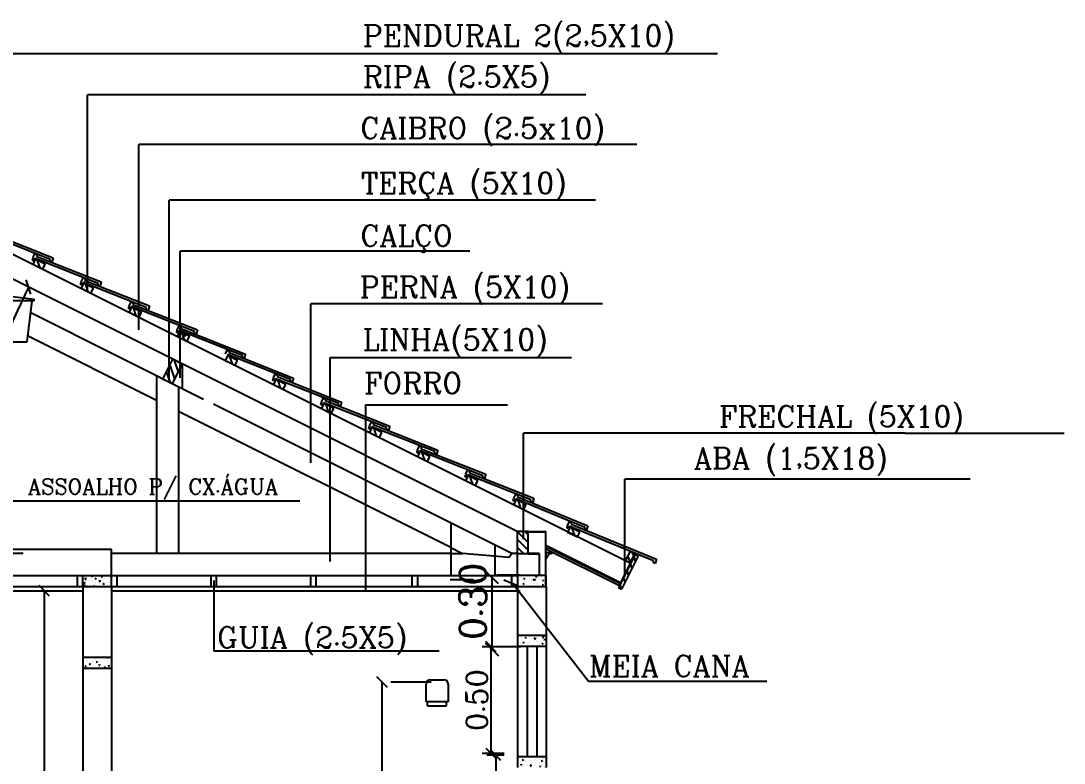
# Model space of a CAD drawing. Extents: x -43 to 70, y -5 to 23.
# Drawn here: x 29.787 to 34.514, y 13.322 to 16.684 of the extents above; entities that cross this region are included whole.
import ezdxf
from ezdxf.enums import TextEntityAlignment as Align

# ---------------------------------------------------------------- set-up
doc = ezdxf.new("R2010")
doc.units = 0
doc.header["$LTSCALE"] = 20
doc.linetypes.add('DASHED2', pattern=[0.375, 0.25, -0.125])
doc.layers.get('0').update_dxf_attribs({"color": 5, "linetype": 'CONTINUOUS'})
doc.layers.get('DEFPOINTS').update_dxf_attribs({"linetype": 'CONTINUOUS'})
for name, color, linetype in [('COTAS', 244, 'CONTINUOUS'), ('JANELA', 5, 'CONTINUOUS'), ('LOUÇA', 5, 'CONTINUOUS'), ('MADEIRAME', 30, 'CONTINUOUS'), ('MADEIRAMENTO', 244, 'CONTINUOUS'), ('PAREDE', 7, 'CONTINUOUS'), ('PORTA2', 30, 'CONTINUOUS'), ('TEXTO', 1, 'CONTINUOUS'), ('VERGA', 244, 'CONTINUOUS'), ('VISTAL', 30, 'CONTINUOUS'), ('VISTAP', 244, 'CONTINUOUS')]:
    doc.layers.add(name, color=color, linetype=linetype)
doc.styles.add('ROMANC', font='romanc')
doc.dimstyles.new('ISO-25', dxfattribs={"dimscale": 0.8, "dimtxt": 0.12, "dimasz": 0.06, "dimexe": 0.05, "dimexo": 0.5, "dimgap": 0.02, "dimtad": 1, "dimtoh": 1, "dimzin": 1, "dimtxsty": 'ROMANC', "dimblk1": 'OBLIQUE', "dimblk2": 'OBLIQUE', "dimsah": 1, "dimcen": 0.12, "dimclrd": 244, "dimclre": 244, "dimclrt": 244, "dimazin": 3, "dimtfac": 1, "dimtdec": 4, "dimtmove": 0, "dimatfit": 3, "dimtvp": 1, "dimtolj": 1, "dimtzin": 0})

# ---------------------------------------------------------------- blocks, each defined once
blk = doc.blocks.new('*X3')
at = {"color": 0}
for p, q in [((27.9279, 9.0346), (27.9279, 9.0346)), ((27.93, 9.0521), (27.93, 9.0521)), ((27.9361, 9.0307), (27.9361, 9.0307)), ((27.9368, 9.0507), (27.9368, 9.0507)), ((27.9369, 9.041), (27.9416, 9.0459)), ((27.9369, 9.041), (27.9422, 9.0402)), ((27.9422, 9.0402), (27.9416, 9.0459)), ((27.9485, 9.0538), (27.9485, 9.0538)), ((27.9521, 9.0335), (27.9521, 9.0335)), ((27.9582, 9.0429), (27.9582, 9.0429)), ((27.9628, 9.0406), (27.9628, 9.0406)), ((27.9669, 9.0349), (27.9669, 9.0349)), ((27.9671, 9.0354), (27.9671, 9.0354)), ((27.9676, 9.0549), (27.9676, 9.0549)), ((27.9687, 9.0535), (27.9716, 9.0569)), ((27.9687, 9.0535), (27.9723, 9.0532)), ((27.9723, 9.0531), (27.9716, 9.0569)), ((27.9838, 9.043), (27.988, 9.0446)), ((27.9838, 9.043), (27.9868, 9.0409)), ((27.9868, 9.0409), (27.988, 9.0445)), ((27.9899, 9.0384), (27.9899, 9.0384)), ((27.9903, 9.0416), (27.9903, 9.0416)), ((27.9972, 9.0388), (27.9972, 9.0388)), ((27.9978, 9.0466), (27.9978, 9.0466)), ((28.0009, 9.0311), (28.0056, 9.036)), ((28.0009, 9.0311), (28.0063, 9.0303)), ((28.0063, 9.0302), (28.0056, 9.0359)), ((28.0118, 9.0497), (28.0147, 9.0532)), ((28.0118, 9.0497), (28.0154, 9.0494)), ((28.0154, 9.0494), (28.0147, 9.0531)), ((28.0223, 9.0402), (28.0223, 9.0402)), ((28.0278, 9.0434), (28.0278, 9.0434)), ((28.0284, 9.0433), (28.0284, 9.0433)), ((28.0328, 9.0526), (28.0328, 9.0526)), ((28.0428, 9.0454), (28.0428, 9.0454)), ((28.0543, 9.0389), (28.0543, 9.0389)), ((28.0548, 9.0459), (28.0573, 9.0489)), ((28.0548, 9.0459), (28.0573, 9.0457)), ((28.0557, 9.0316), (28.0557, 9.0316)), ((27.9334, 9.0236), (27.9376, 9.0252)), ((27.9334, 9.0236), (27.9364, 9.0216)), ((27.934, 9.0121), (27.9369, 9.0156)), ((27.934, 9.0121), (27.9376, 9.0118)), ((27.9354, 9.0107), (27.9354, 9.0107)), ((27.9363, 9.0098), (27.9363, 9.0098)), ((27.9364, 9.0216), (27.9376, 9.0252)), ((27.9376, 9.0118), (27.9369, 9.0155)), ((27.9466, 9.0123), (27.9466, 9.0123)), ((27.9508, 9.0136), (27.9508, 9.0136)), ((27.9514, 9.0118), (27.9514, 9.0118)), ((27.9662, 9.015), (27.9662, 9.015)), ((27.9741, 9.0148), (27.9741, 9.0148)), ((27.9771, 9.0083), (27.9799, 9.0118)), ((27.9771, 9.0083), (27.9806, 9.008)), ((27.9786, 9.0109), (27.9786, 9.0109)), ((27.9807, 9.008), (27.98, 9.0118)), ((27.9858, 9.0196), (27.9858, 9.0196)), ((27.9965, 9.0188), (27.9965, 9.0188)), ((28.0106, 9.0096), (28.0106, 9.0096)), ((28.012, 9.0198), (28.012, 9.0198)), ((28.0196, 9.0188), (28.0238, 9.0204)), ((28.0196, 9.0188), (28.0226, 9.0168)), ((28.0208, 9.0256), (28.0208, 9.0256)), ((28.022, 9.0069), (28.023, 9.008)), ((28.0226, 9.0168), (28.0238, 9.0204)), ((28.0232, 9.0069), (28.023, 9.008)), ((28.027, 9.0217), (28.027, 9.0217)), ((28.0276, 9.0233), (28.0276, 9.0233)), ((28.0427, 9.0082), (28.0427, 9.0082)), ((28.0497, 9.0247), (28.0497, 9.0247)), ((27.9415, 8.6867), (27.9415, 8.6867)), ((27.9446, 8.6706), (27.9446, 8.6706)), ((27.9476, 8.6739), (27.9476, 8.6739)), ((27.9485, 8.666), (27.9485, 8.666)), ((27.953, 8.6554), (27.953, 8.6554)), ((27.9538, 8.6754), (27.9538, 8.6754)), ((27.9576, 8.6548), (27.9605, 8.6583)), ((27.9576, 8.6548), (27.9612, 8.6545)), ((27.9612, 8.6545), (27.9605, 8.6582)), ((27.962, 8.6607), (27.962, 8.6607)), ((27.9767, 8.6692), (27.9767, 8.6692)), ((27.9826, 8.6799), (27.9826, 8.6799)), ((27.9833, 8.6593), (27.9833, 8.6593)), ((27.9841, 8.6792), (27.9841, 8.6792)), ((27.9863, 8.671), (27.9863, 8.671)), ((27.9891, 8.6659), (27.9933, 8.6675)), ((27.9891, 8.6659), (27.9921, 8.6639)), ((27.9921, 8.6639), (27.9933, 8.6675)), ((27.997, 8.6667), (27.997, 8.6667)), ((28.0006, 8.6511), (28.0035, 8.6545)), ((28.0006, 8.6511), (28.0042, 8.6507)), ((28.0014, 8.673), (28.0014, 8.673)), ((28.0042, 8.6507), (28.0035, 8.6545)), ((28.0083, 8.6523), (28.0083, 8.6523)), ((28.0087, 8.6679), (28.0087, 8.6679)), ((28.0145, 8.6638), (28.0145, 8.6638)), ((28.0152, 8.6837), (28.0152, 8.6837)), ((28.0176, 8.6859), (28.0176, 8.6859)), ((28.0241, 8.676), (28.0241, 8.676)), ((28.0319, 8.6727), (28.0319, 8.6727)), ((28.0395, 8.6853), (28.0437, 8.6869)), ((28.0395, 8.6853), (28.0425, 8.6833)), ((28.0407, 8.6665), (28.0407, 8.6665)), ((28.0425, 8.6832), (28.0437, 8.6869)), ((28.0437, 8.6473), (28.0466, 8.6507)), ((28.0453, 8.668), (28.0453, 8.668)), ((28.0462, 8.6573), (28.0462, 8.6573)), ((28.0473, 8.647), (28.0466, 8.6507)), ((28.0549, 8.6517), (28.0549, 8.6517)), ((27.9327, 8.6423), (27.9327, 8.6423)), ((27.933, 8.6399), (27.933, 8.6399)), ((27.9387, 8.6466), (27.9429, 8.6482)), ((27.9387, 8.6466), (27.9416, 8.6446)), ((27.9417, 8.6445), (27.9429, 8.6482)), ((27.965, 8.6386), (27.965, 8.6386)), ((27.9706, 8.6473), (27.9706, 8.6473)), ((27.9826, 8.6393), (27.9826, 8.6393)), ((27.9849, 8.6397), (27.9849, 8.6397)), ((27.9856, 8.6493), (27.9856, 8.6493)), ((27.997, 8.6372), (27.997, 8.6372)), ((28.0138, 8.6438), (28.0138, 8.6438)), ((28.0199, 8.6457), (28.0199, 8.6457)), ((28.0249, 8.6418), (28.0291, 8.6434)), ((28.0249, 8.6418), (28.0279, 8.6398)), ((28.0279, 8.6397), (28.0291, 8.6434)), ((28.0437, 8.6473), (28.0472, 8.647)), ((28.0446, 8.648), (28.0446, 8.648))]:
    blk.add_line(p, q, dxfattribs=at)
blk = doc.blocks.new('_OBLIQUE')
at = {"color": 0, "linetype": 'BYBLOCK'}
blk.add_line((-0.5, -0.5), (0.5, 0.5), dxfattribs=at)
blk = doc.blocks.new('*X6')
at = {"color": 0, "linetype": 'CONTINUOUS'}
for p, q in [((32.0399, 14.1404), (32.0399, 14.1404)), ((32.0406, 14.1604), (32.0406, 14.1604)), ((32.048, 14.1534), (32.048, 14.1534)), ((32.0527, 14.1632), (32.0527, 14.1632)), ((32.0547, 14.15), (32.0547, 14.15)), ((32.0638, 14.1343), (32.068, 14.1359)), ((32.0638, 14.1343), (32.0668, 14.1323)), ((32.066, 14.1566), (32.0689, 14.1601)), ((32.066, 14.1566), (32.0696, 14.1563)), ((32.0668, 14.1323), (32.0681, 14.1359)), ((32.0671, 14.15), (32.0671, 14.15)), ((32.0696, 14.1563), (32.0689, 14.16)), ((32.0698, 14.1519), (32.0698, 14.1519)), ((32.071, 14.1449), (32.071, 14.1449)), ((32.0718, 14.1649), (32.0718, 14.1649)), ((32.08, 14.1521), (32.08, 14.1521)), ((32.0877, 14.1692), (32.0877, 14.1692)), ((32.0925, 14.1549), (32.0925, 14.1549)), ((32.1018, 14.1492), (32.1018, 14.1492)), ((32.1021, 14.156), (32.1021, 14.156)), ((32.1026, 14.1691), (32.1026, 14.1691)), ((32.109, 14.1528), (32.1119, 14.1563)), ((32.109, 14.1528), (32.1126, 14.1525)), ((32.1126, 14.1525), (32.1119, 14.1563)), ((32.112, 14.1507), (32.112, 14.1507)), ((32.1143, 14.1536), (32.1185, 14.1553)), ((32.1143, 14.1536), (32.1172, 14.1516)), ((32.1146, 14.1363), (32.1146, 14.1363)), ((32.1173, 14.1516), (32.1185, 14.1552)), ((32.1194, 14.1668), (32.1241, 14.1717)), ((32.1194, 14.1668), (32.1247, 14.166)), ((32.1248, 14.1659), (32.1241, 14.1716)), ((32.125, 14.135), (32.125, 14.135)), ((32.1296, 14.1382), (32.1296, 14.1382)), ((32.1304, 14.1599), (32.1304, 14.1599)), ((32.1314, 14.133), (32.1314, 14.133)), ((32.1321, 14.153), (32.1321, 14.153)), ((32.1371, 14.162), (32.1371, 14.162)), ((32.144, 14.1494), (32.144, 14.1494)), ((32.1454, 14.1619), (32.1454, 14.1619)), ((32.1521, 14.1491), (32.1549, 14.1525)), ((32.1521, 14.1491), (32.1556, 14.1488)), ((32.1523, 14.1412), (32.1523, 14.1412)), ((32.1557, 14.1487), (32.155, 14.1525)), ((32.16, 14.141), (32.16, 14.141)), ((32.1626, 14.1375), (32.1626, 14.1375)), ((32.1633, 14.1575), (32.1633, 14.1575)), ((32.1663, 14.1719), (32.1677, 14.171)), ((32.1677, 14.171), (32.168, 14.1719)), ((32.039, 14.1263), (32.039, 14.1263)), ((32.054, 14.1283), (32.054, 14.1283)), ((32.055, 14.123), (32.055, 14.123)), ((32.0703, 14.125), (32.0703, 14.125)), ((32.0767, 14.1313), (32.0767, 14.1313)), ((32.09, 14.129), (32.09, 14.129)), ((32.1011, 14.1292), (32.1011, 14.1292)), ((32.1501, 14.1295), (32.1543, 14.1311)), ((32.1501, 14.1295), (32.1531, 14.1275)), ((32.1531, 14.1275), (32.1543, 14.1311)), ((32.0895, 13.9011), (32.0895, 13.9011)), ((32.1073, 13.8978), (32.1073, 13.8978)), ((32.13, 13.9008), (32.13, 13.9008)), ((32.1456, 13.9007), (32.1456, 13.9007)), ((32.1512, 13.8933), (32.1559, 13.8981)), ((32.1538, 13.8978), (32.1538, 13.8978)), ((32.1566, 13.8924), (32.1559, 13.8981)), ((32.0386, 13.8672), (32.0386, 13.8672)), ((32.0505, 13.866), (32.0505, 13.866)), ((32.052, 13.8593), (32.052, 13.8593)), ((32.0544, 13.8909), (32.0544, 13.8909)), ((32.0545, 13.8951), (32.0545, 13.8951)), ((32.0608, 13.8653), (32.0608, 13.8653)), ((32.0615, 13.8853), (32.0615, 13.8853)), ((32.0625, 13.8684), (32.0667, 13.87)), ((32.0625, 13.8684), (32.0655, 13.8664)), ((32.0655, 13.8664), (32.0667, 13.87)), ((32.0699, 13.8727), (32.0699, 13.8727)), ((32.0729, 13.8896), (32.0758, 13.893)), ((32.0729, 13.8896), (32.0765, 13.8893)), ((32.0765, 13.8892), (32.0758, 13.893)), ((32.0765, 13.8722), (32.0765, 13.8722)), ((32.0826, 13.8647), (32.0826, 13.8647)), ((32.087, 13.8653), (32.087, 13.8653)), ((32.0915, 13.8742), (32.0915, 13.8742)), ((32.0916, 13.8695), (32.0916, 13.8695)), ((32.0922, 13.8959), (32.0922, 13.8959)), ((32.0924, 13.8895), (32.0924, 13.8895)), ((32.0984, 13.8535), (32.0984, 13.8535)), ((32.1014, 13.8521), (32.1014, 13.8521)), ((32.1019, 13.8714), (32.1019, 13.8714)), ((32.1129, 13.8878), (32.1171, 13.8894)), ((32.1129, 13.8878), (32.1159, 13.8858)), ((32.1142, 13.8772), (32.1142, 13.8772)), ((32.1146, 13.8633), (32.1146, 13.8633)), ((32.1159, 13.8857), (32.1171, 13.8894)), ((32.1159, 13.8858), (32.1188, 13.8893)), ((32.1159, 13.8858), (32.1195, 13.8855)), ((32.1195, 13.8855), (32.1188, 13.8892)), ((32.1212, 13.8534), (32.1212, 13.8534)), ((32.1219, 13.8734), (32.1219, 13.8734)), ((32.122, 13.8713), (32.122, 13.8713)), ((32.1227, 13.8933), (32.1227, 13.8933)), ((32.134, 13.87), (32.134, 13.87)), ((32.1363, 13.8585), (32.1363, 13.8585)), ((32.1364, 13.8581), (32.1364, 13.8581)), ((32.1466, 13.862), (32.1466, 13.862)), ((32.1487, 13.8636), (32.1529, 13.8652)), ((32.1487, 13.8636), (32.1517, 13.8616)), ((32.1512, 13.8933), (32.1566, 13.8924)), ((32.1513, 13.8605), (32.1513, 13.8605)), ((32.1517, 13.8616), (32.1529, 13.8652)), ((32.1521, 13.8821), (32.1521, 13.8821)), ((32.1524, 13.8579), (32.1524, 13.8579)), ((32.1531, 13.8779), (32.1531, 13.8779)), ((32.157, 13.8773), (32.157, 13.8773)), ((32.159, 13.882), (32.1619, 13.8855)), ((32.159, 13.882), (32.1626, 13.8817)), ((32.1626, 13.8817), (32.1619, 13.8855)), ((32.166, 13.8687), (32.166, 13.8687)), ((32.1671, 13.8841), (32.1671, 13.8841)), ((32.0418, 13.346), (32.0418, 13.346)), ((32.0598, 13.3367), (32.064, 13.3383)), ((32.0598, 13.3367), (32.0627, 13.3347)), ((32.06, 13.3304), (32.06, 13.3304)), ((32.0612, 13.3448), (32.0612, 13.3448)), ((32.0627, 13.3347), (32.064, 13.3383)), ((32.0719, 13.3302), (32.0719, 13.3302)), ((32.0727, 13.3502), (32.0727, 13.3502)), ((32.0751, 13.3323), (32.0751, 13.3323)), ((32.0857, 13.3335), (32.0857, 13.3335)), ((32.0932, 13.3435), (32.0932, 13.3435)), ((32.0978, 13.3353), (32.0978, 13.3353)), ((32.1022, 13.3341), (32.1022, 13.3341)), ((32.1207, 13.3395), (32.1207, 13.3395)), ((32.1252, 13.3421), (32.1252, 13.3421)), ((32.1298, 13.3518), (32.1299, 13.3519)), ((32.1298, 13.3518), (32.1334, 13.3515)), ((32.1334, 13.3514), (32.1333, 13.3519)), ((32.1334, 13.3386), (32.1334, 13.3386)), ((32.1357, 13.3403), (32.1357, 13.3403)), ((32.146, 13.3319), (32.1502, 13.3335)), ((32.146, 13.3319), (32.149, 13.3299)), ((32.149, 13.3299), (32.1502, 13.3335)), ((32.1507, 13.3423), (32.1507, 13.3423)), ((32.1557, 13.3455), (32.1557, 13.3455)), ((32.1573, 13.3408), (32.1573, 13.3408)), ((32.1642, 13.3428), (32.1642, 13.3428)), ((32.0404, 13.306), (32.0404, 13.306)), ((32.0411, 13.326), (32.0411, 13.326)), ((32.0443, 13.3067), (32.0443, 13.3067)), ((32.0495, 13.3142), (32.0495, 13.3142)), ((32.0508, 13.3275), (32.0508, 13.3275)), ((32.052, 13.3142), (32.0549, 13.3176)), ((32.052, 13.3142), (32.0556, 13.3139)), ((32.0556, 13.3138), (32.0549, 13.3176)), ((32.0593, 13.3087), (32.0593, 13.3087)), ((32.0621, 13.3061), (32.0621, 13.3061)), ((32.0651, 13.3143), (32.0651, 13.3143)), ((32.0712, 13.3103), (32.0712, 13.3103)), ((32.0815, 13.3128), (32.0815, 13.3128)), ((32.082, 13.3117), (32.082, 13.3117)), ((32.0942, 13.3048), (32.0942, 13.3048)), ((32.0951, 13.3104), (32.0979, 13.3138)), ((32.0951, 13.3104), (32.0986, 13.3101)), ((32.0956, 13.3126), (32.0998, 13.3142)), ((32.0956, 13.3126), (32.0985, 13.3105)), ((32.0987, 13.3101), (32.098, 13.3138)), ((32.0986, 13.3105), (32.0998, 13.3141)), ((32.0988, 13.3019), (32.0994, 13.3026)), ((32.0995, 13.3019), (32.0994, 13.3026)), ((32.1001, 13.3203), (32.1001, 13.3203)), ((32.1015, 13.3141), (32.1015, 13.3141)), ((32.1135, 13.3115), (32.1135, 13.3115)), ((32.1199, 13.3167), (32.1199, 13.3167)), ((32.1262, 13.3034), (32.1262, 13.3034)), ((32.1327, 13.3186), (32.1327, 13.3186)), ((32.1349, 13.3186), (32.1349, 13.3186)), ((32.1351, 13.3263), (32.1351, 13.3263)), ((32.1381, 13.3066), (32.141, 13.3101)), ((32.1381, 13.3066), (32.1417, 13.3063)), ((32.1417, 13.3063), (32.141, 13.3101)), ((32.1456, 13.3101), (32.1456, 13.3101)), ((32.1576, 13.3216), (32.1576, 13.3216)), ((32.158, 13.3053), (32.158, 13.3053)), ((32.1582, 13.3021), (32.1582, 13.3021)), ((32.1627, 13.3029), (32.1627, 13.3029)), ((32.1635, 13.3228), (32.1635, 13.3228))]:
    blk.add_line(p, q, dxfattribs=at)
blk = doc.blocks.new('*X12')
at = {"color": 0, "linetype": 'DASHED2'}
for p, q in [((144.7944, 79.1395), (144.7978, 79.143)), ((144.8082, 79.118), (144.8332, 79.143)), ((144.8436, 79.118), (144.8444, 79.1188))]:
    blk.add_line(p, q, dxfattribs=at)
blk = doc.blocks.new('*X13')
at = {"color": 0, "linetype": 'DASHED2'}
for p, q in [((146.4352, 78.9772), (146.4741, 79.0161)), ((146.4352, 79.0126), (146.4388, 79.0161)), ((146.4352, 78.9419), (146.4852, 78.9919)), ((146.4448, 78.9161), (146.4852, 78.9565)), ((146.4802, 78.9161), (146.4852, 78.9212))]:
    blk.add_line(p, q, dxfattribs=at)
blk = doc.blocks.new('*X11')
at = {"color": 0, "linetype": 'DASHED2'}
for p, q in [((144.1572, 77.7245), (144.1722, 77.7395)), ((144.1572, 77.6892), (144.2072, 77.7392)), ((144.1572, 77.6538), (144.2072, 77.7038)), ((144.1782, 77.6395), (144.2072, 77.6685))]:
    blk.add_line(p, q, dxfattribs=at)
blk = doc.blocks.new('*X15')
at = {"color": 0, "linetype": 'DASHED2'}
for p, q in [((142.805, 77.539), (142.8141, 77.5481)), ((142.805, 77.5037), (142.83, 77.5287))]:
    blk.add_line(p, q, dxfattribs=at)
blk = doc.blocks.new('*X14')
at = {"color": 0, "linetype": 'DASHED2'}
for p, q in [((142.7874, 77.5214), (142.8024, 77.5364)), ((142.7874, 77.486), (142.8024, 77.501)), ((142.7874, 77.4507), (142.8024, 77.4657)), ((142.7874, 77.4153), (142.8024, 77.4303)), ((142.7874, 77.38), (142.8024, 77.395))]:
    blk.add_line(p, q, dxfattribs=at)
blk = doc.blocks.new('*D43')
at = {"color": 244, "linetype": 'BYBLOCK'}
for p, q in [((31.9767, 13.8486), (31.8772, 13.8486)), ((31.9172, 13.8486), (31.9172, 13.3665)), ((31.9767, 13.3665), (31.8772, 13.3665))]:
    blk.add_line(p, q, dxfattribs=at)
at = {"layer": 'DEFPOINTS', "color": 0, "linetype": 'BYBLOCK'}
for p in [(32.3767, 13.8486), (31.9172, 13.3665), (32.3767, 13.3665)]:
    blk.add_point(p, dxfattribs=at)
at = {"color": 244, "linetype": 'BYBLOCK', "xscale": 0.048, "yscale": 0.048, "zscale": 0.048}
for p, rotation in [((31.9172, 13.8486), 90), ((31.9172, 13.3665), 270)]:
    blk.add_blockref('_OBLIQUE', p, dxfattribs=dict(at, rotation=rotation))
at = {"color": 244, "linetype": 'BYBLOCK', "insert": (31.8532, 13.6075), "char_height": 0.096, "attachment_point": 5, "rotation": 90, "style": 'ROMANC'}
blk.add_mtext('\\A1;{0.50}', dxfattribs=at)
blk = doc.blocks.new('*D44')
at = {"color": 244, "linetype": 'BYBLOCK'}
for p, q in [((31.9767, 13.3586), (31.8985, 13.3586)), ((31.9385, 13.3586), (31.9385, 11.6147)), ((31.9767, 11.6147), (31.8985, 11.6147))]:
    blk.add_line(p, q, dxfattribs=at)
at = {"layer": 'DEFPOINTS', "color": 0, "linetype": 'BYBLOCK'}
for p in [(32.3767, 13.3586), (31.9385, 11.6147), (32.3767, 11.6147)]:
    blk.add_point(p, dxfattribs=at)
at = {"color": 244, "linetype": 'BYBLOCK', "xscale": 0.048, "yscale": 0.048, "zscale": 0.048}
for p, rotation in [((31.9385, 13.3586), 90), ((31.9385, 11.6147), 270)]:
    blk.add_blockref('_OBLIQUE', p, dxfattribs=dict(at, rotation=rotation))
at = {"color": 244, "linetype": 'BYBLOCK', "insert": (31.8745, 12.4867), "char_height": 0.096, "attachment_point": 5, "rotation": 90, "style": 'ROMANC'}
blk.add_mtext('\\A1;{1.75}', dxfattribs=at)
blk = doc.blocks.new('*D45')
at = {"color": 244, "linetype": 'BYBLOCK'}
for p, q in [((31.4239, 11.6519), (31.4239, 13.6893)), ((31.6462, 13.6893), (31.4639, 13.6893)), ((31.5665, 11.6519), (31.4639, 11.6519))]:
    blk.add_line(p, q, dxfattribs=at)
at = {"layer": 'DEFPOINTS', "color": 0, "linetype": 'BYBLOCK'}
for p in [(31.2462, 13.6893), (31.4239, 13.6893), (31.1665, 11.6519)]:
    blk.add_point(p, dxfattribs=at)
at = {"color": 244, "linetype": 'BYBLOCK', "xscale": 0.048, "yscale": 0.048, "zscale": 0.048}
for p, rotation in [((31.4239, 13.6893), 90), ((31.4239, 11.6519), 270)]:
    blk.add_blockref('_OBLIQUE', p, dxfattribs=dict(at, rotation=rotation))
at = {"color": 244, "linetype": 'BYBLOCK', "insert": (31.3599, 12.6706), "char_height": 0.096, "attachment_point": 5, "rotation": 90, "style": 'ROMANC'}
blk.add_mtext('\\A1;{2.05}', dxfattribs=at)
blk = doc.blocks.new('*D157')
at = {"color": 244, "linetype": 'BYBLOCK'}
blk.add_line((29.798, 14.2719), (29.4975, 14.2719), dxfattribs=at)
blk.add_arc((32.2353, 14.2719), 2.6978, 153.4349, 180, dxfattribs=at)
at = {"layer": 'DEFPOINTS', "color": 0, "linetype": 'BYBLOCK'}
for p in [(29.1691, 15.805), (29.6653, 15.0926), (30.6601, 15.0595), (30.198, 14.2719), (31.7353, 14.2719)]:
    blk.add_point(p, dxfattribs=at)
at = {"color": 244, "linetype": 'BYBLOCK', "xscale": 0.048, "yscale": 0.048, "zscale": 0.048}
for p, rotation in [((29.8223, 15.4784), 63.43494882292333), ((29.5375, 14.2719), 269.9999999999989)]:
    blk.add_blockref('_OBLIQUE', p, dxfattribs=dict(at, rotation=rotation))
at = {"color": 244, "linetype": 'BYBLOCK', "insert": (29.5473, 14.9064), "char_height": 0.096, "attachment_point": 5, "rotation": 76.7175, "style": 'ROMANC'}
blk.add_mtext('\\A1;26.57°', dxfattribs=at)
blk = doc.blocks.new('*D206')
at = {"color": 244, "linetype": 'BYBLOCK'}
for p, q in [((29.6358, 14.1026), (29.8537, 14.1026)), ((29.8937, 14.1026), (29.8937, 11.6559)), ((29.668, 11.6559), (29.8537, 11.6559))]:
    blk.add_line(p, q, dxfattribs=at)
at = {"layer": 'DEFPOINTS', "color": 0, "linetype": 'BYBLOCK'}
for p in [(30.0358, 14.1026), (29.8937, 11.6559), (30.068, 11.6559)]:
    blk.add_point(p, dxfattribs=at)
at = {"color": 244, "linetype": 'BYBLOCK', "xscale": 0.048, "yscale": 0.048, "zscale": 0.048}
for p, rotation in [((29.8937, 14.1026), 90), ((29.8937, 11.6559), 270)]:
    blk.add_blockref('_OBLIQUE', p, dxfattribs=dict(at, rotation=rotation))
at = {"color": 244, "linetype": 'BYBLOCK', "insert": (29.8297, 12.8793), "char_height": 0.096, "attachment_point": 5, "rotation": 90, "style": 'ROMANC'}
blk.add_mtext('\\A1;{2.43}', dxfattribs=at)

msp = doc.modelspace()

# ---------------------------------------------------------------- linework, layer by layer
at = {"color": 244, "linetype": 'BYBLOCK'}
for p, q in [((31.838, 14.1519), (31.7317, 14.1519)), ((31.9209, 14.1636), (31.9209, 13.8378)), ((32.0485, 14.1743), (31.9445, 14.1743)), ((32.0512, 13.8486), (31.9445, 13.8486))]:
    msp.add_line(p, q, dxfattribs=at)
at = {"layer": 'COTAS', "color": 30, "linetype": 'CONTINUOUS'}
msp.add_line((30.6623, 14.1501), (30.6623, 13.8288), dxfattribs=at)
at = {"layer": 'DEFPOINTS', "color": 0, "linetype": 'BYBLOCK'}
for p in [(32.038, 14.1519), (32.2485, 14.1743), (32.038, 13.8519), (32.038, 13.8519), (31.9945, 13.8486), (32.2512, 13.8486), (32.038, 13.3519), (32.038, 13.3519)]:
    msp.add_point(p, dxfattribs=at)
at = {"layer": 'JANELA'}
for p, q in [((32.038, 13.8519), (32.038, 13.3519)), ((32.081, 13.8519), (32.081, 13.3519)), ((32.125, 13.8519), (32.125, 13.3519))]:
    msp.add_line(p, q, dxfattribs=at)
at = {"layer": 'JANELA', "linetype": 'CONTINUOUS'}
msp.add_line((32.168, 13.8519), (32.168, 13.3519), dxfattribs=at)
at = {"layer": 'LOUÇA'}
for p, q in [((31.6233, 13.6001), (31.6233, 13.6801)), ((31.6433, 13.7001), (31.7033, 13.7001)), ((31.7233, 13.6801), (31.7233, 13.6001)), ((31.7233, 13.6001), (31.6233, 13.6001)), ((31.6299, 13.5822), (31.6299, 13.6001)), ((31.6299, 13.5822), (31.715, 13.5822)), ((31.715, 13.5822), (31.715, 13.6001))]:
    msp.add_line(p, q, dxfattribs=at)
for centre, start, end in [((31.6433, 13.6801), 90, 180), ((31.7033, 13.6801), 0, 90)]:
    msp.add_arc(centre, 0.02, start, end, dxfattribs=at)
at = {"layer": 'MADEIRAME', "color": 30, "linetype": 'CONTINUOUS'}
msp.add_line((32.2827, 15.1584), (32.2558, 15.1584), dxfattribs=at)
at = {"layer": 'MADEIRAMENTO', "color": 30}
for p, q in [((30.198, 14.1719), (32.038, 14.1719)), ((30.198, 14.1219), (32.038, 14.1219)), ((30.198, 14.1019), (32.038, 14.1019))]:
    msp.add_line(p, q, dxfattribs=at)
at = {"layer": 'MADEIRAMENTO', "linetype": 'CONTINUOUS'}
msp.add_line((31.9759, 14.1519), (32.038, 14.1261), dxfattribs=at)
at = {"layer": 'PAREDE', "color": 3}
for p, q in [((32.0853, 14.3719), (32.1653, 14.3719)), ((32.0855, 14.3694), (32.1655, 14.3694)), ((32.1653, 14.1719), (32.1653, 14.3719)), ((32.1655, 14.2694), (32.1655, 14.3694)), ((32.1655, 14.1694), (32.1655, 14.2694)), ((32.168, 14.1719), (32.038, 14.1719)), ((30.068, 14.1219), (30.198, 14.1219)), ((32.038, 14.1219), (32.168, 14.1219)), ((32.038, 13.9019), (32.168, 13.9019)), ((30.068, 13.8019), (30.198, 13.8019)), ((30.068, 13.7519), (30.198, 13.7519))]:
    msp.add_line(p, q, dxfattribs=at)
at = {"layer": 'PAREDE', "color": 30}
msp.add_line((30.043, 14.1719), (30.043, 14.1226), dxfattribs=at)
at = {"layer": 'PAREDE'}
for p, q in [((30.068, 14.1219), (30.068, 13.8019)), ((30.198, 14.1219), (30.198, 13.8019)), ((32.038, 14.1219), (32.038, 13.9019)), ((32.168, 14.1219), (32.168, 13.9519)), ((32.168, 14.1219), (32.168, 13.9019)), ((30.068, 13.7519), (30.068, 11.6519)), ((30.198, 13.7519), (30.198, 11.6519))]:
    msp.add_line(p, q, dxfattribs=at)
at = {"layer": 'PAREDE', "color": 5}
for p, q in [((32.038, 13.8519), (32.168, 13.8519)), ((32.038, 13.3519), (32.168, 13.3519))]:
    msp.add_line(p, q, dxfattribs=at)
at = {"layer": 'PORTA2', "color": 3, "linetype": 'DASHED2'}
for p, q in [((32.0103, 14.2719), (32.0103, 14.2697)), ((32.0353, 14.2719), (32.0353, 14.1719))]:
    msp.add_line(p, q, dxfattribs=at)
at = {"layer": 'PORTA2', "color": 30, "linetype": 'DASHED2'}
for p, q in [((31.5591, 14.1743), (31.5591, 14.1219)), ((31.5841, 14.1743), (31.5841, 14.1219)), ((32.0103, 14.1743), (32.0103, 14.1219))]:
    msp.add_line(p, q, dxfattribs=at)
at = {"layer": 'TEXTO', "color": 30, "linetype": 'CONTINUOUS'}
for p, q in [((32.9432, 16.5348), (29.1816, 16.5348)), ((30.09, 15.4683), (30.09, 16.3488)), ((32.3471, 16.3488), (30.09, 16.3488)), ((30.3221, 15.2841), (30.3221, 16.124)), ((32.578, 16.124), (30.3221, 16.124)), ((30.4586, 15.0627), (30.4586, 15.8727)), ((32.3901, 15.8727), (30.4586, 15.8727)), ((31.8208, 15.6412), (30.5089, 15.6412)), ((30.5089, 15.067), (30.5089, 15.6412)), ((31.101, 14.6824), (31.101, 15.4031)), ((32.4223, 15.4031), (31.101, 15.4031)), ((31.1874, 15.1584), (31.1874, 14.2351)), ((32.2666, 15.1584), (31.1874, 15.1584)), ((31.3484, 14.9452), (31.9926, 14.9452)), ((31.3484, 14.9452), (31.3484, 14.1019)), ((33.793, 14.8171), (32.0653, 14.8171)), ((32.0653, 14.3362), (32.0653, 14.8171)), ((33.793, 14.8171), (34.5139, 14.8171)), ((34.0879, 14.6078), (32.523, 14.6078)), ((32.523, 14.1666), (32.523, 14.6078)), ((30.223, 14.1219), (30.223, 14.1719)), ((30.6492, 14.1219), (30.6492, 14.1719)), ((30.6742, 14.1219), (30.6742, 14.1719)), ((31.1004, 14.1219), (31.1004, 14.1719)), ((31.1254, 14.1219), (31.1254, 14.1719)), ((31.6826, 13.8288), (30.6623, 13.8288))]:
    msp.add_line(p, q, dxfattribs=at)
at = {"layer": 'TEXTO', "color": 244, "linetype": 'CONTINUOUS'}
msp.add_line((29.8477, 15.4158), (29.8477, 15.4242), dxfattribs=at)
at = {"layer": 'TEXTO', "color": 1, "linetype": 'CONTINUOUS'}
for p in [(26.2978, 14.2855), (30.198, 14.1719)]:
    msp.add_line(p, (30.198, 14.2919), dxfattribs=at)
at = {"layer": 'VERGA'}
for p, q in [((30.068, 14.1219), (30.068, 14.1719)), ((30.198, 14.1219), (30.198, 14.1719)), ((32.1655, 14.1219), (32.1655, 14.1719)), ((30.068, 13.8019), (30.068, 13.7519)), ((30.198, 13.8019), (30.198, 13.7519))]:
    msp.add_line(p, q, dxfattribs=at)
at = {"layer": 'VERGA', "linetype": 'CONTINUOUS'}
for p, q in [((32.038, 14.1719), (32.038, 14.1219)), ((32.168, 14.1219), (32.168, 14.1719)), ((32.038, 13.9019), (32.038, 13.8519)), ((32.168, 13.9019), (32.168, 13.8519)), ((32.038, 13.3519), (32.038, 13.3019)), ((32.168, 13.3519), (32.168, 13.3019))]:
    msp.add_line(p, q, dxfattribs=at)
at = {"layer": 'VISTAL', "color": 30}
for p, q in [((32.5475, 14.2276), (29.1691, 15.9168)), ((30.6601, 15.0595), (29.1691, 15.805)), ((30.6154, 14.97), (29.83, 15.3627)), ((30.4015, 14.9652), (29.8171, 15.2574)), ((30.5186, 15.1292), (30.5186, 15.0174)), ((30.4015, 15.0759), (30.4015, 14.2719)), ((32.0353, 14.3719), (30.6601, 15.0595)), ((30.5015, 15.0259), (30.5015, 14.2719)), ((32.0117, 14.2719), (30.6601, 14.9477)), ((31.7353, 14.2983), (30.5015, 14.9152)), ((31.7353, 14.4101), (31.7353, 14.1719)), ((31.9353, 14.3101), (31.9353, 14.1719)), ((32.5033, 14.1391), (32.1655, 14.308)), ((31.7353, 14.2719), (30.198, 14.2719)), ((32.0353, 14.2719), (32.0853, 14.2719))]:
    msp.add_line(p, q, dxfattribs=at)
at = {"layer": 'VISTAL', "linetype": 'CONTINUOUS'}
msp.add_line((31.0512, 14.5082), (29.7443, 14.5082), dxfattribs=at)
at = {"layer": 'VISTAL', "color": 30, "linetype": 'DASHED2', "ltscale": 0.1}
for p, q in [((32.0855, 14.3468), (32.0853, 14.3469)), ((31.7353, 14.2983), (31.7881, 14.2719)), ((31.9998, 14.253), (31.7881, 14.2719)), ((32.1353, 14.2719), (32.0853, 14.2719)), ((32.1355, 14.2694), (32.0855, 14.2694)), ((32.1353, 14.2719), (32.1353, 14.1719)), ((32.1355, 14.2694), (32.1355, 14.1694))]:
    msp.add_line(p, q, dxfattribs=at)
at = {"layer": 'VISTAL', "color": 30, "linetype": 'DASHED2'}
msp.add_line((32.5475, 14.2276), (32.5033, 14.1391), dxfattribs=at)
at = {"layer": 'VISTAP', "color": 30, "linetype": 'CONTINUOUS'}
for p, q in [((29.9201, 15.6041), (29.6346, 15.717)), ((29.6415, 15.7265), (29.934, 15.6109)), ((30.1379, 15.4953), (29.8524, 15.6081)), ((29.8593, 15.6176), (30.1518, 15.502)), ((30.077, 15.5087), (30.3695, 15.3931)), ((30.3557, 15.3864), (30.0702, 15.4992)), ((30.5735, 15.2775), (30.288, 15.3903)), ((30.2948, 15.3998), (30.5873, 15.2842)), ((30.7913, 15.1686), (30.5058, 15.2814)), ((30.5126, 15.2909), (30.8051, 15.1753)), ((31.0091, 15.0597), (30.7236, 15.1725)), ((30.7304, 15.182), (31.0229, 15.0664)), ((31.2269, 14.9508), (30.9414, 15.0636)), ((30.9482, 15.0731), (31.2407, 14.9575)), ((31.4446, 14.8419), (31.1592, 14.9547)), ((31.166, 14.9642), (31.4585, 14.8486)), ((31.6624, 14.733), (31.377, 14.8458)), ((31.3838, 14.8553), (31.6763, 14.7397)), ((31.8802, 14.6241), (31.5948, 14.7369)), ((31.6016, 14.7464), (31.8941, 14.6308)), ((32.098, 14.5152), (31.8126, 14.628)), ((31.8194, 14.6375), (32.1119, 14.5219)), ((32.3419, 14.3902), (32.0304, 14.5191)), ((32.0372, 14.5286), (32.3553, 14.3963)), ((32.6529, 14.2389), (32.2739, 14.3944)), ((32.281, 14.4044), (32.6668, 14.2457)), ((26.298, 14.1194), (30.068, 14.1226)), ((26.298, 14.0994), (30.068, 14.1026))]:
    msp.add_line(p, q, dxfattribs=at)
at = {"layer": 'VISTAP', "color": 30, "linetype": 'DASHED2'}
for p, q in [((29.84, 15.5998), (29.8427, 15.6119)), ((29.8453, 15.5977), (29.84, 15.5998)), ((29.8427, 15.6119), (29.8513, 15.6289)), ((29.8524, 15.6081), (29.8453, 15.5977)), ((29.8513, 15.6289), (29.8606, 15.6256)), ((29.8606, 15.6256), (29.8593, 15.6176)), ((29.9206, 15.5951), (29.9201, 15.6041)), ((29.934, 15.6109), (29.9282, 15.592)), ((29.9282, 15.592), (29.9206, 15.5951)), ((30.0578, 15.4909), (30.0605, 15.503)), ((30.0605, 15.503), (30.069, 15.52)), ((30.069, 15.52), (30.0784, 15.5167)), ((30.0784, 15.5167), (30.077, 15.5087)), ((30.0631, 15.4888), (30.0578, 15.4909)), ((30.0702, 15.4992), (30.0631, 15.4888)), ((30.1384, 15.4862), (30.1379, 15.4953)), ((30.146, 15.4831), (30.1384, 15.4862)), ((30.1518, 15.502), (30.146, 15.4831)), ((30.2783, 15.3941), (30.2868, 15.4111)), ((30.2868, 15.4111), (30.2962, 15.4078)), ((30.2756, 15.382), (30.2783, 15.3941)), ((30.2809, 15.3799), (30.2756, 15.382)), ((30.288, 15.3903), (30.2809, 15.3799)), ((30.2962, 15.4078), (30.2948, 15.3998)), ((30.3562, 15.3773), (30.3557, 15.3864)), ((30.3638, 15.3742), (30.3562, 15.3773)), ((30.3695, 15.3931), (30.3638, 15.3742)), ((30.4934, 15.2731), (30.4961, 15.2852)), ((30.4987, 15.271), (30.4934, 15.2731)), ((30.4961, 15.2852), (30.5046, 15.3022)), ((30.5058, 15.2814), (30.4987, 15.271)), ((30.5046, 15.3022), (30.514, 15.2989)), ((30.514, 15.2989), (30.5126, 15.2909)), ((30.5249, 15.2563), (30.5276, 15.2684)), ((30.574, 15.2684), (30.5735, 15.2775)), ((30.5816, 15.2653), (30.574, 15.2684)), ((30.5873, 15.2842), (30.5816, 15.2653)), ((30.5302, 15.2542), (30.5249, 15.2563)), ((30.5373, 15.2646), (30.5302, 15.2542)), ((30.7139, 15.1763), (30.7224, 15.1933)), ((30.7224, 15.1933), (30.7318, 15.19)), ((30.7318, 15.19), (30.7304, 15.182)), ((30.8051, 15.1753), (30.7994, 15.1564)), ((30.5186, 15.1292), (30.4739, 15.1516)), ((30.7918, 15.1595), (30.7913, 15.1686)), ((30.7994, 15.1564), (30.7918, 15.1595)), ((30.9317, 15.0674), (30.9402, 15.0844)), ((30.9402, 15.0844), (30.9496, 15.0811)), ((30.9496, 15.0811), (30.9482, 15.0731)), ((30.4739, 15.0398), (30.4291, 15.0621)), ((30.929, 15.0553), (30.9317, 15.0674)), ((30.9342, 15.0532), (30.929, 15.0553)), ((30.9414, 15.0636), (30.9342, 15.0532)), ((31.0096, 15.0506), (31.0091, 15.0597)), ((31.0172, 15.0476), (31.0096, 15.0506)), ((31.0229, 15.0664), (31.0172, 15.0476)), ((31.1467, 14.9464), (31.1495, 14.9585)), ((31.152, 14.9443), (31.1467, 14.9464)), ((31.1495, 14.9585), (31.158, 14.9755)), ((31.1592, 14.9547), (31.152, 14.9443)), ((31.158, 14.9755), (31.1673, 14.9722)), ((31.1673, 14.9722), (31.166, 14.9642)), ((31.2274, 14.9417), (31.2269, 14.9508)), ((31.235, 14.9387), (31.2274, 14.9417)), ((31.2407, 14.9575), (31.235, 14.9387)), ((31.3645, 14.8375), (31.3673, 14.8496)), ((31.3673, 14.8496), (31.3758, 14.8666)), ((31.377, 14.8458), (31.3698, 14.8354)), ((31.3758, 14.8666), (31.3851, 14.8633)), ((31.3851, 14.8633), (31.3838, 14.8553)), ((31.4452, 14.8328), (31.4446, 14.8419)), ((31.4585, 14.8486), (31.4528, 14.8298)), ((31.3698, 14.8354), (31.3645, 14.8375)), ((31.4528, 14.8298), (31.4452, 14.8328)), ((31.5851, 14.7407), (31.5936, 14.7577)), ((31.5936, 14.7577), (31.6029, 14.7544)), ((31.6029, 14.7544), (31.6016, 14.7464)), ((31.5823, 14.7286), (31.5851, 14.7407)), ((31.5876, 14.7265), (31.5823, 14.7286)), ((31.5948, 14.7369), (31.5876, 14.7265)), ((31.663, 14.724), (31.6624, 14.733)), ((31.6706, 14.7209), (31.663, 14.724)), ((31.6763, 14.7397), (31.6706, 14.7209)), ((31.8001, 14.6197), (31.8029, 14.6318)), ((31.8054, 14.6176), (31.8001, 14.6197)), ((31.8029, 14.6318), (31.8114, 14.6488)), ((31.8126, 14.628), (31.8054, 14.6176)), ((31.8114, 14.6488), (31.8207, 14.6455)), ((31.8207, 14.6455), (31.8194, 14.6375)), ((31.8807, 14.6151), (31.8802, 14.6241)), ((31.8883, 14.612), (31.8807, 14.6151)), ((31.8941, 14.6308), (31.8883, 14.612)), ((32.0179, 14.5108), (32.0207, 14.5229)), ((32.0232, 14.5087), (32.0179, 14.5108)), ((32.0207, 14.5229), (32.0292, 14.5399)), ((32.0304, 14.5191), (32.0232, 14.5087)), ((32.0292, 14.5399), (32.0385, 14.5366)), ((32.0385, 14.5366), (32.0372, 14.5286)), ((32.0985, 14.5062), (32.098, 14.5152)), ((32.0987, 14.5037), (32.0982, 14.5127)), ((32.1119, 14.5219), (32.1061, 14.5031)), ((32.1121, 14.5195), (32.1063, 14.5006)), ((32.1061, 14.5031), (32.0985, 14.5062)), ((32.1063, 14.5006), (32.0987, 14.5037)), ((32.2618, 14.3865), (32.2645, 14.3987)), ((32.267, 14.3845), (32.2618, 14.3865)), ((32.2645, 14.3987), (32.273, 14.4157)), ((32.2742, 14.3948), (32.267, 14.3845)), ((32.273, 14.4157), (32.2824, 14.4124)), ((32.2824, 14.4124), (32.281, 14.4044)), ((32.3424, 14.3819), (32.3419, 14.3909)), ((32.35, 14.3788), (32.3424, 14.3819)), ((32.3557, 14.3977), (32.35, 14.3788)), ((32.191, 14.2753), (32.166, 14.2753)), ((32.166, 14.2753), (32.166, 14.2503)), ((32.1689, 14.2906), (32.1732, 14.2996)), ((32.191, 14.2753), (32.191, 14.2703)), ((32.166, 14.2503), (32.1709, 14.2503)), ((32.5707, 14.2678), (32.4954, 14.1172)), ((32.5841, 14.2611), (32.5088, 14.1105)), ((32.5707, 14.2678), (32.5841, 14.2611)), ((32.6534, 14.2299), (32.6529, 14.2389)), ((32.661, 14.2268), (32.6534, 14.2299)), ((32.6668, 14.2457), (32.661, 14.2268)), ((32.5015, 14.1355), (32.497, 14.1265)), ((32.4954, 14.1172), (32.5088, 14.1105))]:
    msp.add_line(p, q, dxfattribs=at)
at = {"layer": 'VISTAP', "linetype": 'CONTINUOUS'}
for p, q in [((29.1567, 15.5057), (29.8477, 15.4242)), ((29.8477, 15.4158), (29.1629, 15.4158)), ((29.8365, 15.4158), (29.8137, 15.2299)), ((28.512, 15.2299), (29.8137, 15.2299))]:
    msp.add_line(p, q, dxfattribs=at)
at = {"layer": 'VISTAP', "color": 30}
for p, q in [((32.0853, 14.3719), (32.0353, 14.3719)), ((32.0353, 14.3719), (32.0353, 14.2719)), ((32.0853, 14.2719), (32.0853, 14.3719)), ((32.0855, 14.2694), (32.0855, 14.3694)), ((32.497, 14.1265), (32.1689, 14.2906)), ((32.5015, 14.1355), (32.1732, 14.2996)), ((32.0353, 14.2719), (32.0117, 14.2719))]:
    msp.add_line(p, q, dxfattribs=at)
at = {"layer": 'VISTAP', "color": 30, "linetype": 'DASHED2', "ltscale": 0.1}
for p, q in [((31.7353, 14.2719), (31.7881, 14.2719)), ((32.0117, 14.2719), (31.9998, 14.253))]:
    msp.add_line(p, q, dxfattribs=at)
at = {"layer": 'VISTAP', "color": 1, "linetype": 'CONTINUOUS'}
msp.add_line((29.1903, 14.1719), (30.198, 14.1719), dxfattribs=at)
at = {"layer": 'VISTAP', "color": 30, "linetype": 'DASHED2'}
for points in [[(29.8871, 15.5599), (29.8982, 15.5822), (29.8535, 15.6046), (29.8423, 15.5822)], [(30.1049, 15.451), (30.116, 15.4733), (30.0713, 15.4957), (30.0601, 15.4733)], [(30.3227, 15.3421), (30.3338, 15.3644), (30.2891, 15.3868), (30.2779, 15.3644)], [(30.5404, 15.2332), (30.5516, 15.2555), (30.5069, 15.2779), (30.4957, 15.2555)], [(30.7582, 15.1243), (30.7694, 15.1466), (30.7247, 15.169), (30.7135, 15.1466)], [(30.976, 15.0154), (30.9872, 15.0377), (30.9425, 15.0601), (30.9313, 15.0377)], [(31.1938, 14.9065), (31.205, 14.9288), (31.1603, 14.9512), (31.1491, 14.9288)], [(31.4116, 14.7976), (31.4228, 14.82), (31.3781, 14.8423), (31.3669, 14.82)], [(31.6294, 14.6887), (31.6406, 14.7111), (31.5959, 14.7334), (31.5847, 14.7111)], [(31.8472, 14.5798), (31.8584, 14.6022), (31.8137, 14.6245), (31.8025, 14.6022)], [(32.065, 14.4709), (32.0762, 14.4933), (32.0315, 14.5156), (32.0203, 14.4933)], [(32.3088, 14.3466), (32.32, 14.369), (32.2753, 14.3914), (32.2641, 14.369)], [(32.5261, 14.2405), (32.5485, 14.2293), (32.5685, 14.2694), (32.5461, 14.2805)]]:
    msp.add_lwpolyline(points, close=True, dxfattribs=at)
at = {"layer": 'VISTAP', "color": 30}
for points in [[(30.4739, 15.1516), (30.4291, 15.0621)], [(30.4739, 15.0398), (30.5186, 15.1292)]]:
    msp.add_lwpolyline(points, dxfattribs=at)
at = {"layer": 'VISTAP', "color": 30, "linetype": 'DASHED2'}
msp.add_arc((32.191, 14.2503), 0.0201, 90, 180, dxfattribs=at)

# ---------------------------------------------------------------- block references
at = {"color": 244, "linetype": 'BYBLOCK', "xscale": 0.06, "yscale": 0.06, "zscale": 0.06}
for p, rotation in [((31.9209, 14.1636), 90), ((31.9209, 13.8378), 270)]:
    msp.add_blockref('_OBLIQUE', p, dxfattribs=dict(at, rotation=rotation))
at = {"layer": 'VERGA'}
msp.add_blockref('*X3', (2.1407, 5.115), dxfattribs=at)
at = {"layer": 'VERGA', "linetype": 'CONTINUOUS'}
msp.add_blockref('*X6', (0, 0), dxfattribs=at)
at = {"layer": 'VISTAP', "color": 30, "linetype": 'DASHED2', "xscale": -1, "rotation": 333.4349}
for name, p in [('*X12', (124.0123, -119.9595)), ('*X12', (124.2301, -120.0684)), ('*X12', (124.4479, -120.1773)), ('*X12', (124.6657, -120.2862)), ('*X13', (126.157, -121.0329)), ('*X12', (124.8835, -120.3951)), ('*X12', (125.1013, -120.504)), ('*X12', (125.3191, -120.6129)), ('*X12', (125.5369, -120.7218)), ('*X12', (125.7547, -120.8307)), ('*X12', (125.9725, -120.9396)), ('*X12', (126.1903, -121.0485)), ('*X12', (126.4341, -121.1727)), ('*X15', (125.6165, -118.9562)), ('*X14', (125.6165, -118.9562))]:
    msp.add_blockref(name, p, dxfattribs=at)
at = {"layer": 'VISTAP', "color": 30, "linetype": 'DASHED2', "xscale": -1}
msp.add_blockref('*X11', (176.2425, -63.3676), dxfattribs=at)

# ---------------------------------------------------------------- texts
at = {"color": 244, "linetype": 'BYBLOCK', "insert": (31.8352, 14.0551), "char_height": 0.12, "attachment_point": 5, "rotation": 90, "style": 'ROMANC'}
msp.add_mtext('\\A1;{0.30}', dxfattribs=at)
at = {"layer": 'COTAS', "color": 244, "linetype": 'CONTINUOUS', "style": 'ROMANC'}
for s, p in [('LINHA(5X10)', (31.3367, 15.1928)), ('MEIA CANA', (32.361, 13.7142))]:
    msp.add_text(s, height=0.096, dxfattribs=at).set_placement(p)
at = {"layer": 'TEXTO', "color": 244, "linetype": 'CONTINUOUS', "style": 'ROMANC'}
for s, p in [('PENDURAL 2(2,5X10)', (31.3367, 16.57)), ('RIPA (2.5X5)', (31.3367, 16.384)), ('CAIBRO (2.5x10)', (31.3247, 16.1509)), ('TERÇA (5X10)', (31.3281, 15.902)), ('CALÇO', (31.3251, 15.6631)), ('PERNA (5X10)', (31.3226, 15.4316)), ('FORRO', (31.3427, 14.9962)), ('FRECHAL (5X10)', (32.9504, 14.8451)), ('ABA (1,5X18)', (32.836, 14.6557)), ('GUIA (2.5X5)', (30.6761, 13.8442))]:
    msp.add_text(s, height=0.096, dxfattribs=at).set_placement(p)
msp.add_text('ASSOALHO P/ CX.ÁGUA', height=0.07, dxfattribs=at).set_placement((30.3863, 14.5747), align=Align.MIDDLE)

# ---------------------------------------------------------------- dimensions: what is measured, and where the dimension line sits
at = {"layer": 'COTAS', "color": 30, "linetype": 'CONTINUOUS'}
dim = msp.add_linear_dim(base=(29.8937, 11.6559), p1=(30.0358, 14.1026), p2=(30.068, 11.6559), angle=90, text='{2.43}', dimstyle='ISO-25', dxfattribs=at)
dim.commit()
dim.dimension.update_dxf_attribs({"geometry": '*D206', "text_midpoint": (29.8297, 12.8793)})
at = {"layer": 'TEXTO', "color": 30, "linetype": 'CONTINUOUS'}
dim = msp.add_angular_dim_2l(base=(29.5643, 14.6517), line1=((31.7353, 14.2719), (30.198, 14.2719)), line2=((30.6601, 15.0595), (29.1691, 15.805)), dimstyle='ISO-25', dxfattribs=at)
dim.commit()
dim.dimension.update_dxf_attribs({"geometry": '*D157', "text_midpoint": (29.5473, 14.9064)})
for base, p1, p2, text, picture, middle in [((31.9172, 13.3665), (32.3767, 13.8486), (32.3767, 13.3665), '{0.50}', '*D43', (31.8532, 13.6075)), ((31.4239, 13.6893), (31.1665, 11.6519), (31.2462, 13.6893), '{2.05}', '*D45', (31.3599, 12.6706)), ((31.9385, 11.6147), (32.3767, 13.3586), (32.3767, 11.6147), '{1.75}', '*D44', (31.8745, 12.4867))]:
    dim = msp.add_linear_dim(base=base, p1=p1, p2=p2, angle=90, text=text, dimstyle='ISO-25', override={"dimexe": 0.05, "dimtoh": 0, "dimtxsty": 'ROMANC', "dimblk1": 'OBLIQUE', "dimblk2": 'OBLIQUE', "dimsah": 1}, dxfattribs=at)
    dim.commit()
    dim.dimension.update_dxf_attribs({"geometry": picture, "text_midpoint": middle})

# ---------------------------------------------------------------- leaders
at = {"layer": 'MADEIRAMENTO', "color": 30, "linetype": 'CONTINUOUS', "annotation_type": 0, "has_hookline": 1, "hookline_direction": 0, "text_width": 0.744}
msp.add_leader([(32.0161, 14.1352), (32.3595, 13.6942), (32.4075, 13.6942)], dimstyle='ISO-25', override={"dimclrd": 30}, dxfattribs=at)

doc.saveas('drawing.dxf')
